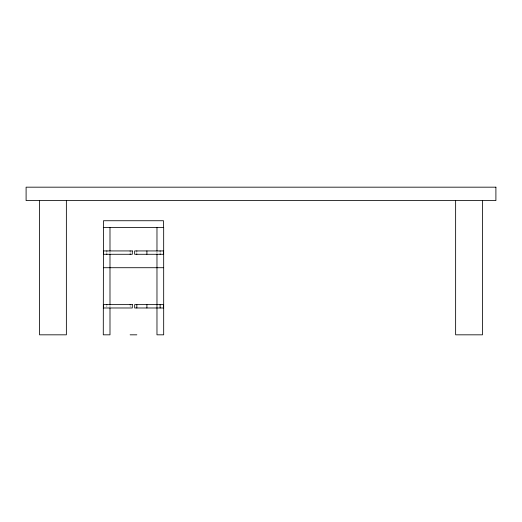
<?xml version="1.0" encoding="UTF-8"?>
<svg xmlns="http://www.w3.org/2000/svg" width="522" height="522" viewBox="0 0 522 522"><rect width="100%" height="100%" fill="white"/><g stroke="black" fill="none" stroke-linecap="round" stroke-linejoin="round"><path stroke-width="0.39" stroke-dasharray="2.61 1.96" d="M160.117 252.609L160.117 253.242M156.972 251.845L156.972 253.477M136.829 252.609L136.829 253.242M130.135 252.609L130.135 253.242M130.135 306.094L130.135 306.721M109.992 251.845L109.992 253.477M109.992 305.54L109.992 307.164M106.847 252.609L106.847 253.242M106.847 306.094L106.847 306.721"/><path stroke-width="0.78" d="M163.477 227.442L163.497 220.734L103.473 220.734L103.284 334.824L109.992 334.824L109.992 307.98M103.291 227.442L163.673 227.442L163.686 334.824L156.972 334.824L156.972 254.286M103.486 267.714L163.477 267.714M130.128 334.824L136.836 334.824M482.478 200.598L482.478 334.824L455.634 334.824L455.634 200.598M160.117 250.932L160.117 251.35M160.117 253.868L160.117 254.286M160.117 304.626L160.117 307.98M156.972 227.442L156.972 251.036M146.904 250.932L146.904 254.286M146.904 304.626L146.904 307.98M136.829 250.932L136.829 251.35M136.829 253.868L136.829 254.286M136.829 304.626L136.829 307.98M130.135 250.932L130.135 251.35M130.135 253.868L130.135 254.286M130.135 304.626L130.135 305.044M109.992 227.442L109.992 251.036M109.992 254.286L109.992 304.724M106.847 250.932L106.847 251.35M106.847 253.868L106.847 254.286M106.847 304.626L106.847 305.044M66.366 200.598L66.366 334.824L39.522 334.824L39.522 200.598M495.9 187.176L26.1 187.176L26.1 200.598L495.9 200.598L495.9 187.176M132.314 250.932L103.493 250.932L103.493 254.286L132.314 254.286L132.314 250.932M163.477 250.932L134.65 250.932L134.65 254.286L163.477 254.286L163.477 250.932M132.314 304.626L103.493 304.626L103.493 307.98L132.314 307.98L132.314 304.626M163.477 304.626L134.65 304.626L134.65 307.98L163.477 307.98L163.477 304.626"/></g></svg>
